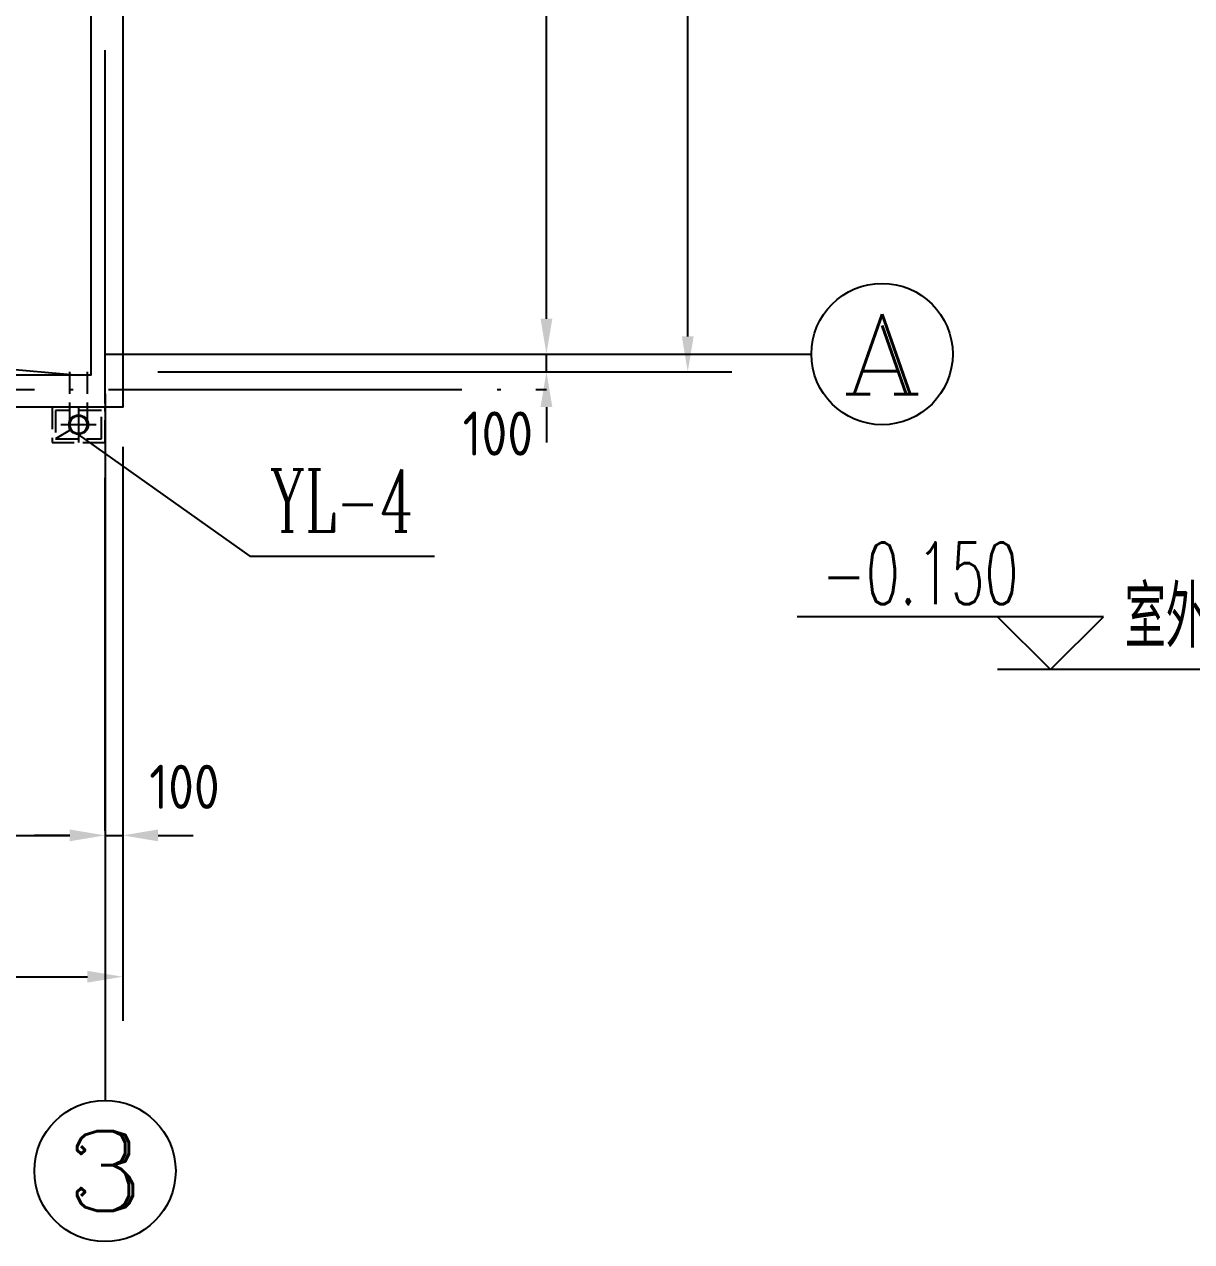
# Model space of a CAD drawing. Extents: x 84552 to 1115094, y -331058 to 102248.
# Drawn here: x 284887 to 291496, y 62071 to 68963 of the extents above; entities that cross this region are included whole.
import ezdxf
from ezdxf.enums import TextEntityAlignment as Align

# ---------------------------------------------------------------- set-up
doc = ezdxf.new("R2010")
doc.units = 0
doc.header["$LTSCALE"] = 1000
doc.header["$MEASUREMENT"] = 0
for name, pattern in [('CONTINOUS', [0]), ('DASH_50', [0.175, 0.125, -0.05]), ('DOTE', [2.4200000000000004, 2, -0.2, 0.02, -0.2])]:
    doc.linetypes.add(name, pattern=pattern)
for name, color, linetype in [('AXIS', 3, 'Continuous'), ('AXIS_TEXT', 7, 'Continuous'), ('DIM_雨水', 3, 'Continuous'), ('DOTE', 1, 'Continuous'), ('LAYER1', 143, 'Continuous'), ('PUB_TEXT', 7, 'Continuous'), ('TWT_ELEV', 3, 'Continuous')]:
    doc.layers.add(name, color=color, linetype=linetype)
doc.styles.add('_TCH_AXIS', font='COMPLEX', dxfattribs={"bigfont": 'GBCBIG'})
doc.styles.add('_TWT_DIM_ELE', font='SIMPLEX', dxfattribs={"width": 0.8, "height": 3.5, "bigfont": 'HZTXT'})
doc.styles.add('_TWT_SERIAL', font='COMPLEX', dxfattribs={"width": 0.8, "height": 3, "bigfont": 'HZTXT'})
doc.styles.add('COMPLEX', font='COMPLEX')
doc.styles.add('sceie', font='sceie.shx', dxfattribs={"width": 0.7, "bigfont": 'sceic.shx'})
doc.styles.get("Standard").update_dxf_attribs({"font": 'gbenor.shx', "bigfont": 'gbcbig.shx'})
doc.dimstyles.new('_TCH_ARCH&&100', dxfattribs={"dimtxt": 250, "dimasz": 200, "dimexe": 250, "dimexo": 300, "dimgap": 150, "dimtad": 1, "dimtoh": 1, "dimdec": 0, "dimzin": 0, "dimdsep": 46, "dimtxsty": 'Standard', "dimcen": 0.09, "dimclrt": 7, "dimazin": 2, "dimtfac": 1, "dimtdec": 0, "dimtix": 1, "dimtmove": 2, "dimatfit": 3, "dimfxl": 0, "dimtolj": 1, "dimtzin": 0, "dimarcsym": 0})

# ---------------------------------------------------------------- blocks, each defined once
blk = doc.blocks.new('A$C05153518')
at = {"layer": 'LAYER1'}
h = blk.add_hatch(color=256, dxfattribs=at)
edge = h.paths.add_edge_path()
edge.add_ellipse((199.9998257048428, 200.0002237821136), major_axis=(77.781745930537, 77.781745930537), ratio=0.9999999999995688, start_angle=314.99999999998766, end_angle=405.00000000001234, ccw=False)
edge.add_line((309.9998257048428, 200.0002237821136), (299.9998257048428, 200.0002237821136))
edge.add_ellipse((199.9998257048428, 200.0002237821136), major_axis=(-70.71067811866828, 70.7106781186683), ratio=0.9999999999996173, start_angle=225.0000000000109, end_angle=314.999999999989)
edge.add_line((199.9998257048428, 300.0002237821136), (199.9998257048428, 310.0002237821136))
edge = h.paths.add_edge_path()
edge.add_line((199.9998257048428, 310.0002237821136), (199.9998257048428, 300.0002237821136))
edge.add_ellipse((199.9998257048428, 200.0002237821136), major_axis=(70.71067811866828, 70.71067811866827), ratio=0.9999999999996174, start_angle=45.00000000001096, end_angle=134.999999999989)
edge.add_line((99.9998257048428, 200.0002237821136), (89.9998257048428, 200.0002237821136))
edge.add_ellipse((199.9998257048428, 200.0002237821136), major_axis=(-77.781745930537, 77.781745930537), ratio=0.9999999999995689, start_angle=-45.00000000001228, end_angle=45.00000000001228, ccw=False)
edge = h.paths.add_edge_path()
edge.add_line((89.9998257048428, 200.0002237821136), (99.9998257048428, 200.0002237821136))
edge.add_ellipse((199.9998257048428, 200.0002237821136), major_axis=(-70.71067811866828, 70.7106781186683), ratio=0.9999999999996173, start_angle=45.00000000001096, end_angle=134.999999999989)
edge.add_line((199.9998257048428, 100.0002237821136), (199.9998257048428, 90.00022378211361))
edge.add_ellipse((199.9998257048428, 200.0002237821136), major_axis=(77.781745930537, 77.781745930537), ratio=0.9999999999995688, start_angle=134.9999999999876, end_angle=225.0000000000124, ccw=False)
edge = h.paths.add_edge_path()
edge.add_line((299.9998257048428, 200.0002237821136), (309.9998257048428, 200.0002237821136))
edge.add_ellipse((199.9998257048428, 200.0002237821136), major_axis=(-77.781745930537, 77.781745930537), ratio=0.9999999999995689, start_angle=134.9999999999877, end_angle=225.0000000000123, ccw=False)
edge.add_line((199.9998257048428, 90.00022378211361), (199.9998257048428, 100.0002237821136))
edge.add_ellipse((199.9998257048428, 200.0002237821136), major_axis=(70.71067811866828, 70.71067811866827), ratio=0.9999999999996174, start_angle=225.0000000000109, end_angle=314.999999999989)
h = blk.add_hatch(color=256, dxfattribs=at)
edge = h.paths.add_edge_path()
edge.add_ellipse((199.9998257048428, 200.0002237821136), major_axis=(77.781745930537, 77.781745930537), ratio=0.9999999999995688, start_angle=314.99999999998766, end_angle=405.00000000001234, ccw=False)
edge.add_line((309.9998257048428, 200.0002237821136), (299.9998257048428, 200.0002237821136))
edge.add_ellipse((199.9998257048428, 200.0002237821136), major_axis=(-70.71067811866828, 70.7106781186683), ratio=0.9999999999996173, start_angle=225.0000000000109, end_angle=314.999999999989)
edge.add_line((199.9998257048428, 300.0002237821136), (199.9998257048428, 310.0002237821136))
edge = h.paths.add_edge_path()
edge.add_line((199.9998257048428, 310.0002237821136), (199.9998257048428, 300.0002237821136))
edge.add_ellipse((199.9998257048428, 200.0002237821136), major_axis=(70.71067811866828, 70.71067811866827), ratio=0.9999999999996174, start_angle=45.00000000001096, end_angle=134.999999999989)
edge.add_line((99.9998257048428, 200.0002237821136), (89.9998257048428, 200.0002237821136))
edge.add_ellipse((199.9998257048428, 200.0002237821136), major_axis=(-77.781745930537, 77.781745930537), ratio=0.9999999999995689, start_angle=-45.00000000001228, end_angle=45.00000000001228, ccw=False)
edge = h.paths.add_edge_path()
edge.add_line((89.9998257048428, 200.0002237821136), (99.9998257048428, 200.0002237821136))
edge.add_ellipse((199.9998257048428, 200.0002237821136), major_axis=(-70.71067811866828, 70.7106781186683), ratio=0.9999999999996173, start_angle=45.00000000001096, end_angle=134.999999999989)
edge.add_line((199.9998257048428, 100.0002237821136), (199.9998257048428, 90.00022378211361))
edge.add_ellipse((199.9998257048428, 200.0002237821136), major_axis=(77.781745930537, 77.781745930537), ratio=0.9999999999995688, start_angle=134.9999999999876, end_angle=225.0000000000124, ccw=False)
edge = h.paths.add_edge_path()
edge.add_line((299.9998257048428, 200.0002237821136), (309.9998257048428, 200.0002237821136))
edge.add_ellipse((199.9998257048428, 200.0002237821136), major_axis=(-77.781745930537, 77.781745930537), ratio=0.9999999999995689, start_angle=134.9999999999877, end_angle=225.0000000000123, ccw=False)
edge.add_line((199.9998257048428, 90.00022378211361), (199.9998257048428, 100.0002237821136))
edge.add_ellipse((199.9998257048428, 200.0002237821136), major_axis=(70.71067811866828, 70.71067811866827), ratio=0.9999999999996174, start_angle=225.0000000000109, end_angle=314.999999999989)
at = {"layer": 'DOTE'}
for p, q in [((199.9998257048428, 400.0002237819972), (199.9998257048428, 0.0002237819971924182)), ((199.9998257048428, 400.0002237819972), (199.9998257048428, 0.0002237819971924182)), ((199.9998257048428, 400.0002237819972), (199.9998257048428, 0.0002237819971924182)), ((399.9998257048428, 200.0002237819972), (-0.0001742951571941376, 200.0002237819972))]:
    blk.add_line(p, q, dxfattribs=at)
at = {"layer": 'LAYER1'}
for radius in [110, 110, 100, 100]:
    blk.add_circle((199.9998257048428, 200.0002237819972), radius, dxfattribs=at)
blk = doc.blocks.new('A$C395401BF')
at = {"layer": 'LAYER1', "xscale": -0.5, "yscale": 0.5, "zscale": 0.5, "rotation": 180}
blk.add_blockref('A$C05153518', (-0.0004135629860684276, 199.9999510311172), dxfattribs=at)
blk = doc.blocks.new('34343434')
at = {"layer": 'DOTE'}
blk.add_line((57409.9631868066, 27919.18076526126), (57409.9631868066, 28119.18076526126), dxfattribs=at)
at = {"layer": 'LAYER1', "linetype": 'DASH_50'}
for p, q in [((57436.16805808974, 28061.76368109634), (57489.9631868066, 28149.18076526126)), ((57409.96306423873, 28069.18076526126), (57069.96318680661, 28069.23337818006)), ((57409.9631868066, 27969.18076526126), (57069.9631868066, 27969.18076526126))]:
    blk.add_line(p, q, dxfattribs=at)
for points in [[(57309.9631868066, 27869.18076526126), (57309.9631868066, 28169.18076526126), (57509.9631868066, 28169.18076526126), (57509.9631868066, 27869.18076526126)], [(57329.9631868066, 27889.18076526126), (57329.9631868066, 28149.18076526126), (57489.9631868066, 28149.18076526126), (57489.96318680637, 27889.18076526126)]]:
    blk.add_lwpolyline(points, close=True, dxfattribs=at)
at = {"layer": 'LAYER1', "linetype": 'CONTINOUS'}
blk.add_circle((57409.96318680658, 28019.18076526126), 50, dxfattribs=at)
at = {"rotation": 270}
blk.add_blockref('A$C395401BF', (57309.96334766642, 28119.18026455081), dxfattribs=at)
blk = doc.blocks.new('*D1519')
at = {"layer": 'AXIS', "color": 0, "lineweight": -2}
for p, q in [((287843.2893241005, 67295.99690385791), (287843.2893241005, 67495.99690385791)), ((285643.2893241005, 67095.99690385791), (288093.2893241005, 67095.99690385791)), ((287843.2893241005, 66995.99690382509), (287843.2893241005, 67095.99690385791)), ((285643.2893241005, 66995.99690382509), (288093.2893241005, 66995.99690382509)), ((287843.2893241005, 66795.99690382509), (287843.2893241005, 66595.99690382509))]:
    blk.add_line(p, q, dxfattribs=at)
at = {"layer": 'AXIS', "color": 0}
for points in [[(287809.9559907672, 67295.99690385791), (287876.6226574338, 67295.99690385791), (287843.2893241005, 67095.99690385791)], [(287809.9559907672, 66795.99690382509), (287876.6226574338, 66795.99690382509), (287843.2893241005, 66995.99690382509)]]:
    blk.add_solid(points, dxfattribs=at)
at = {"layer": 'Defpoints', "color": 0}
for p in [(285343.2893241005, 67095.99690385791), (287843.2893241005, 67095.99690385791), (285343.2893241005, 66995.99690382509)]:
    blk.add_point(p, dxfattribs=at)
at = {"layer": 'AXIS', "color": 7, "insert": (287568.2893241005, 66645.99690382509), "char_height": 250, "attachment_point": 5}
blk.add_mtext('\\A1;100', dxfattribs=at)
blk = doc.blocks.new('*D1520')
at = {"layer": 'AXIS', "color": 0, "lineweight": -2}
for p, q in [((285643.2893241005, 75095.99690385791), (288093.2893241005, 75095.99690385791)), ((287843.2893241005, 67295.99690385791), (287843.2893241005, 74895.99690385791)), ((285643.2893241005, 67095.99690385791), (288093.2893241005, 67095.99690385791))]:
    blk.add_line(p, q, dxfattribs=at)
at = {"layer": 'AXIS', "color": 0}
for points in [[(287809.9559907672, 74895.99690385791), (287876.6226574338, 74895.99690385791), (287843.2893241005, 75095.99690385791)], [(287809.9559907672, 67295.99690385791), (287876.6226574338, 67295.99690385791), (287843.2893241005, 67095.99690385791)]]:
    blk.add_solid(points, dxfattribs=at)
at = {"layer": 'Defpoints', "color": 0}
for p in [(285343.2893241005, 75095.99690385791), (287843.2893241005, 75095.99690385791), (285343.2893241005, 67095.99690385791)]:
    blk.add_point(p, dxfattribs=at)
at = {"layer": 'AXIS', "color": 7, "insert": (287568.2893241005, 71095.99690385796), "char_height": 250, "attachment_point": 5, "rotation": 90}
blk.add_mtext('\\A1;8000', dxfattribs=at)
blk = doc.blocks.new('*D1521')
at = {"layer": 'AXIS', "color": 0, "lineweight": -2}
for p, q in [((285643.2893241005, 75195.9969038294), (288893.2893241005, 75195.9969038294)), ((288643.2893241005, 67195.99690382509), (288643.2893241005, 74995.9969038294)), ((285643.2893241005, 66995.99690382509), (288893.2893241005, 66995.99690382509))]:
    blk.add_line(p, q, dxfattribs=at)
at = {"layer": 'AXIS', "color": 0}
for points in [[(288609.9559907672, 74995.9969038294), (288676.6226574338, 74995.9969038294), (288643.2893241005, 75195.9969038294)], [(288609.9559907672, 67195.99690382509), (288676.6226574338, 67195.99690382509), (288643.2893241005, 66995.99690382509)]]:
    blk.add_solid(points, dxfattribs=at)
at = {"layer": 'Defpoints', "color": 0}
for p in [(285343.2893241005, 75195.9969038294), (288643.2893241005, 75195.9969038294), (285343.2893241005, 66995.99690382509)]:
    blk.add_point(p, dxfattribs=at)
at = {"layer": 'AXIS', "color": 7, "insert": (288368.2893241005, 71095.99690382728), "char_height": 250, "attachment_point": 5, "rotation": 90}
blk.add_mtext('\\A1;8200', dxfattribs=at)
blk = doc.blocks.new('_AXISO')
blk.add_circle((0, 0), 0.5)
at = {"layer": 'AXIS_TEXT', "style": 'COMPLEX'}
blk.add_attdef('A', text='', height=0.56, dxfattribs=at).set_placement((-0.25, -0.28), (0.25, -0.28), align=Align.FIT)
blk = doc.blocks.new('*D1533')
at = {"layer": 'AXIS', "color": 0, "lineweight": -2}
for p, q in [((279344.0963274827, 66570.99690385791), (279344.0963274827, 64120.99690385791)), ((285344.0963274827, 66570.99690385791), (285344.0963274827, 64120.99690385791)), ((279544.0963274827, 64370.99690385791), (285144.0963274827, 64370.99690385791))]:
    blk.add_line(p, q, dxfattribs=at)
at = {"layer": 'AXIS', "color": 0}
for points in [[(279544.0963274827, 64404.33023719125), (279544.0963274827, 64337.66357052458), (279344.0963274827, 64370.99690385791)], [(285144.0963274827, 64404.33023719125), (285144.0963274827, 64337.66357052458), (285344.0963274827, 64370.99690385791)]]:
    blk.add_solid(points, dxfattribs=at)
at = {"layer": 'Defpoints', "color": 0}
for p in [(279344.0963274827, 66870.99690385791), (285344.0963274827, 66870.99690385791), (285344.0963274827, 64370.99690385791)]:
    blk.add_point(p, dxfattribs=at)
at = {"layer": 'AXIS', "color": 7, "insert": (282344.0963274827, 64645.99690385791), "char_height": 250, "attachment_point": 5}
blk.add_mtext('\\A1;6000', dxfattribs=at)
blk = doc.blocks.new('*D1534')
at = {"layer": 'AXIS', "color": 0, "lineweight": -2}
for p, q in [((285344.0963274827, 66570.99690385791), (285344.0963274827, 64120.99690385791)), ((285444.0963275591, 66570.99690385791), (285444.0963275591, 64120.99690385791)), ((285144.0963274827, 64370.99690385791), (284944.0963274827, 64370.99690385791)), ((285344.0963274827, 64370.99690385791), (285444.0963275591, 64370.99690385791)), ((285644.0963275591, 64370.99690385791), (285844.0963275591, 64370.99690385791))]:
    blk.add_line(p, q, dxfattribs=at)
at = {"layer": 'AXIS', "color": 0}
for points in [[(285144.0963274827, 64404.33023719125), (285144.0963274827, 64337.66357052458), (285344.0963274827, 64370.99690385791)], [(285644.0963275591, 64404.33023719125), (285644.0963275591, 64337.66357052458), (285444.0963275591, 64370.99690385791)]]:
    blk.add_solid(points, dxfattribs=at)
at = {"layer": 'Defpoints', "color": 0}
for p in [(285344.0963274827, 66870.99690385791), (285444.0963275591, 66870.99690385791), (285444.0963275591, 64370.99690385791)]:
    blk.add_point(p, dxfattribs=at)
at = {"layer": 'AXIS', "color": 7, "insert": (285794.09632756, 64645.99690385791), "char_height": 250, "attachment_point": 5}
blk.add_mtext('\\A1;100', dxfattribs=at)
blk = doc.blocks.new('*D1535')
at = {"layer": 'AXIS', "color": 0, "lineweight": -2}
for p, q in [((273244.0963274939, 66570.99690385791), (273244.0963274939, 63320.99690385791)), ((285444.09632756, 66570.99690385791), (285444.09632756, 63320.99690385791)), ((273444.0963274939, 63570.99690385791), (285244.09632756, 63570.99690385791))]:
    blk.add_line(p, q, dxfattribs=at)
at = {"layer": 'AXIS', "color": 0}
for points in [[(273444.0963274939, 63604.33023719125), (273444.0963274939, 63537.66357052458), (273244.0963274939, 63570.99690385791)], [(285244.09632756, 63604.33023719125), (285244.09632756, 63537.66357052458), (285444.09632756, 63570.99690385791)]]:
    blk.add_solid(points, dxfattribs=at)
at = {"layer": 'Defpoints', "color": 0}
for p in [(273244.0963274939, 66870.99690385791), (285444.09632756, 66870.99690385791), (285444.09632756, 63570.99690385791)]:
    blk.add_point(p, dxfattribs=at)
at = {"layer": 'AXIS', "color": 7, "insert": (279344.096327527, 63845.99690385791), "char_height": 250, "attachment_point": 5}
blk.add_mtext('\\A1;12200', dxfattribs=at)

msp = doc.modelspace()

# ---------------------------------------------------------------- linework, layer by layer
msp.add_line((279344.0963274846, 67491.472460018), (285194.0963275284, 66975.99690382136))
at = {"color": 0}
for points in [[(273244.0963274948, 74995.99690382509), (285444.096327561, 74995.99690382509), (285444.096327561, 66795.99690382509), (273244.0963274948, 66795.99690382509)], [(273424.0963274948, 74815.99690382509), (285264.096327561, 74815.99690382509), (285264.096327561, 66975.99690382509), (273424.0963274948, 66975.99690382509)]]:
    msp.add_lwpolyline(points, close=True, dxfattribs=at)
at = {"layer": 'AXIS', "color": 0}
for p, q in [((285343.2893241005, 67095.99690385791), (289343.2893241005, 67095.99690385791)), ((285344.0963274837, 66870.99690385791), (285344.0963274837, 62870.99690385791))]:
    msp.add_line(p, q, dxfattribs=at)
at = {"layer": 'DIM_雨水', "color": 3}
for p, q in [((285191.3347658059, 66641.06627687335), (286164.0392260579, 65952.18656394142)), ((286164.0392260579, 65952.18656394142), (287209.5650937436, 65952.18656394142))]:
    msp.add_line(p, q, dxfattribs=at)
at = {"layer": 'DOTE', "linetype": 'DOTE'}
for p, q in [((285344.0963274846, 64395.99690385791), (285344.0963274846, 77395.99690385791)), ((270844.0963274846, 66895.99690385791), (287844.0963274846, 66895.99690385791))]:
    msp.add_line(p, q, dxfattribs=at)
at = {"layer": 'TWT_ELEV'}
for p, q in [((290996.2558160222, 65609.24314563256), (289262.4534549762, 65609.24314563256)), ((290696.2558160222, 65309.24314563256), (290396.2558160222, 65609.24314563256)), ((290696.2558160222, 65309.24314563256), (290996.2558160222, 65609.24314563256)), ((291704.9150065037, 65309.24314563256), (290396.2558160222, 65309.24314563256))]:
    msp.add_line(p, q, dxfattribs=at)

# ---------------------------------------------------------------- block references
at = {"linetype": 'DOTE', "xscale": -1, "rotation": 90}
msp.add_blockref('34343434', (313213.2770927902, 124105.9600906274), dxfattribs=at)
at = {"layer": 'AXIS', "color": 0}
ref = msp.add_blockref('_AXISO', (289743.2893241005, 67095.99690385791), dxfattribs=dict(at, xscale=800, yscale=800, zscale=800))
ref.add_attrib('A', 'A', dxfattribs={"layer": 'AXIS_TEXT', "color": 0, "height": 452.5483399593904, "style": '_TCH_AXIS', "width": 1.166666666666264}).set_placement((289517.0151541209, 66869.72273387824), (289969.5634940801, 66869.72273387824), align=Align.FIT)
ref = msp.add_blockref('_AXISO', (285344.0963274837, 62470.99690385791), dxfattribs=dict(at, xscale=800, yscale=800, zscale=800))
ref.add_attrib('A', '3', dxfattribs={"layer": 'AXIS_TEXT', "color": 0, "height": 452.5483399593904, "style": '_TCH_AXIS', "width": 1.499999999999482}).set_placement((285117.822157504, 62244.72273387824), (285570.3704974633, 62244.72273387824), align=Align.FIT)

# ---------------------------------------------------------------- texts
at = {"layer": 'DIM_雨水', "color": 7, "style": '_TWT_SERIAL', "width": 0.6400000000000001}
msp.add_text('YL-4', height=350, dxfattribs=at).set_placement((286275.5650937436, 66092.18656394142))
at = {"layer": 'PUB_TEXT', "style": 'sceie', "width": 0.7}
msp.add_text('室外地坪', height=350, dxfattribs=at).set_placement((291116.8848063836, 65432.53833482956))
at = {"layer": 'TWT_ELEV', "color": 7, "style": '_TWT_DIM_ELE', "width": 0.6400000000000001}
msp.add_text('-0.150', height=350, dxfattribs=at).set_placement((289402.0534549768, 65679.24314563256))

# ---------------------------------------------------------------- dimensions: what is measured, and where the dimension line sits
at = {"layer": 'AXIS', "color": 0}
for p1, p2, distance, picture, middle in [((285343.2893241005, 66995.99690382509), (285343.2893241005, 75195.9969038294), -3300, '*D1521', (288368.2893241005, 71095.99690382728)), ((285343.2893241005, 67095.99690385791), (285343.2893241005, 75095.99690385791), -2500, '*D1520', (287568.2893241005, 71095.99690385796)), ((273244.0963274939, 66870.99690385791), (285444.09632756, 66870.99690385791), -3300.000000000007, '*D1535', (279344.096327527, 63845.99690385791)), ((279344.0963274827, 66870.99690385791), (285344.0963274827, 66870.99690385791), -2500.0000000000073, '*D1533', (282344.0963274827, 64645.99690385791))]:
    dim = msp.add_aligned_dim(p1=p1, p2=p2, distance=distance, dimstyle='_TCH_ARCH&&100', dxfattribs=at)
    dim.commit()
    dim.dimension.update_dxf_attribs({"geometry": picture, "text_midpoint": middle})
for base, p1, p2, angle, picture, middle in [((287843.2893241005, 67095.99690385791), (285343.2893241005, 66995.99690382509), (285343.2893241005, 67095.99690385791), 90, '*D1519', (287568.2893241005, 66645.99690382509)), ((285444.0963275591, 64370.99690385791), (285344.0963274827, 66870.99690385791), (285444.0963275591, 66870.99690385791), 0, '*D1534', (285794.09632756, 64645.99690385791))]:
    dim = msp.add_linear_dim(base=base, p1=p1, p2=p2, angle=angle, dimstyle='_TCH_ARCH&&100', dxfattribs=at)
    dim.commit()
    dim.dimension.update_dxf_attribs({"geometry": picture, "text_midpoint": middle, "dimtype": 161})

doc.saveas('drawing.dxf')
